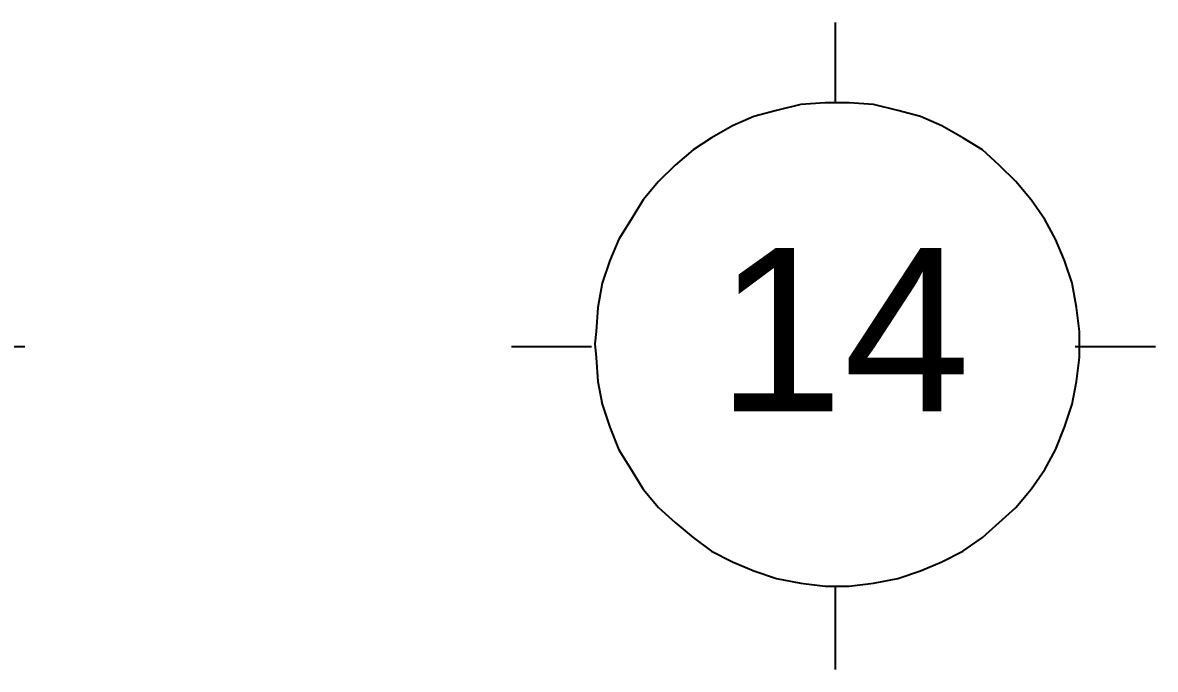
# Model space of a CAD drawing. Header units: millimetres. Extents: x 5 to 415, y 48 to 251.
# Drawn here: x 187.42 to 200.61, y 243.89 to 251.43 of the extents above; entities that cross this region are included whole.
import ezdxf

# ---------------------------------------------------------------- set-up
doc = ezdxf.new("R2010")
doc.units = ezdxf.units.MM
doc.layers.add('P', color=7, linetype='Continuous')
doc.layers.add('T', color=7, linetype='Continuous')

msp = doc.modelspace()

# ---------------------------------------------------------------- linework, layer by layer
at = {"layer": 'P'}
for points in [[(196.885, 250.49), (196.885, 251.425)], [(196.197, 250.402), (195.933, 250.331)], [(196.48, 250.472), (196.197, 250.402)], [(196.762, 250.49), (196.48, 250.472)], [(196.903, 250.49), (196.762, 250.49)], [(197.044, 250.49), (196.903, 250.49)], [(197.326, 250.472), (197.044, 250.49)], [(197.608, 250.402), (197.326, 250.472)], [(197.873, 250.331), (197.608, 250.402)], [(195.933, 250.331), (195.686, 250.225)], [(198.12, 250.225), (197.873, 250.331)], [(195.686, 250.225), (195.439, 250.084)], [(198.367, 250.084), (198.12, 250.225)], [(195.439, 250.084), (195.227, 249.943)], [(198.596, 249.943), (198.367, 250.084)], [(195.227, 249.943), (195.016, 249.767)], [(198.79, 249.767), (198.596, 249.943)], [(195.016, 249.767), (194.822, 249.573)], [(198.984, 249.573), (198.79, 249.767)], [(194.822, 249.573), (194.645, 249.361)], [(199.161, 249.361), (198.984, 249.573)], [(194.645, 249.361), (194.504, 249.132)], [(199.319, 249.132), (199.161, 249.361)], [(194.504, 249.132), (194.363, 248.902)], [(199.443, 248.902), (199.319, 249.132)], [(194.363, 248.902), (194.257, 248.655)], [(199.549, 248.655), (199.443, 248.902)], [(194.257, 248.655), (194.169, 248.391)], [(199.637, 248.391), (199.549, 248.655)], [(194.169, 248.391), (194.116, 248.109)], [(199.69, 248.109), (199.637, 248.391)], [(194.116, 248.109), (194.098, 247.826)], [(199.725, 247.826), (199.69, 248.109)], [(194.098, 247.826), (194.081, 247.685)], [(199.725, 247.685), (199.725, 247.826)], [(187.448, 247.65), (186.514, 247.65)], [(194.045, 247.65), (193.111, 247.65)], [(194.081, 247.685), (194.098, 247.527)], [(200.607, 247.65), (199.672, 247.65)], [(199.725, 247.527), (199.725, 247.685)], [(194.098, 247.527), (194.116, 247.244)], [(199.69, 247.244), (199.725, 247.527)], [(194.116, 247.244), (194.169, 246.98)], [(199.637, 246.98), (199.69, 247.244)], [(194.169, 246.98), (194.257, 246.715)], [(199.549, 246.715), (199.637, 246.98)], [(194.257, 246.715), (194.363, 246.451)], [(199.443, 246.451), (199.549, 246.715)], [(194.363, 246.451), (194.504, 246.221)], [(199.319, 246.221), (199.443, 246.451)], [(194.504, 246.221), (194.645, 245.992)], [(199.161, 245.992), (199.319, 246.221)], [(194.645, 245.992), (194.822, 245.78)], [(198.984, 245.78), (199.161, 245.992)], [(194.822, 245.78), (195.016, 245.604)], [(198.79, 245.604), (198.984, 245.78)], [(195.016, 245.604), (195.227, 245.428)], [(198.596, 245.428), (198.79, 245.604)], [(195.227, 245.428), (195.439, 245.269)], [(198.367, 245.269), (198.596, 245.428)], [(195.439, 245.269), (195.686, 245.145)], [(198.12, 245.145), (198.367, 245.269)], [(195.686, 245.145), (195.933, 245.039)], [(197.873, 245.039), (198.12, 245.145)], [(195.933, 245.039), (196.197, 244.951)], [(197.608, 244.951), (197.873, 245.039)], [(196.197, 244.951), (196.48, 244.898)], [(196.48, 244.898), (196.762, 244.863)], [(196.762, 244.863), (196.903, 244.863)], [(196.885, 243.893), (196.885, 244.863)], [(196.903, 244.863), (197.044, 244.863)], [(197.044, 244.863), (197.326, 244.898)], [(197.326, 244.898), (197.608, 244.951)]]:
    msp.add_lwpolyline(points, dxfattribs=at)

# ---------------------------------------------------------------- texts
at = {"layer": 'T', "insert": (195.5, 246.9), "char_height": 1.9, "attachment_point": 7}
msp.add_mtext('{\\fArial|b0|i0|c0|p18;14}', dxfattribs=at)

doc.saveas('drawing.dxf')
